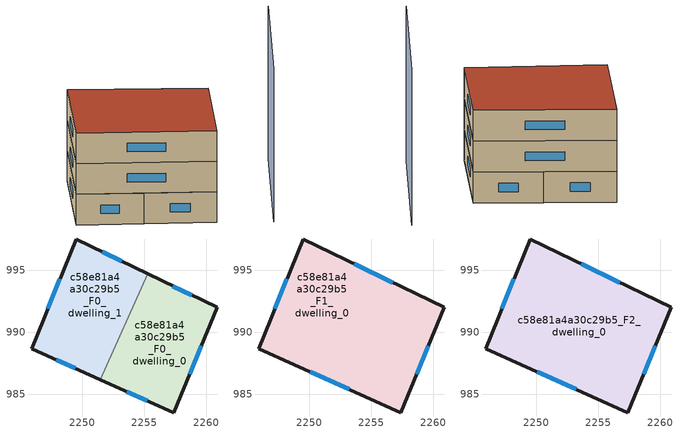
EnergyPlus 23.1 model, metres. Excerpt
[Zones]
c58e81a4a30c29b5_F0_dwelling_0
 floor ground (EU_floor_Construction): 2260.88,992.02 2257.4,983.5 2251.45,986.19 2255.29,994.73 z0
 wall outside (EU_wall_Construction): 2251.45,986.19 2257.4,983.5 2260.88,992.02 2255.29,994.73 z0:3
 wall to c58e81a4a30c29b5_F0_dwelling_1 (EU_wall_Construction): 2255.29,994.73 2251.45,986.19 z0:3
 window (EU_Window_Construction): 2253.61,985.21 2255.24,984.48 / 2258.85,993.01 2257.32,993.75 / 2258.67,986.6 2259.62,988.93 z1.09:1.91
c58e81a4a30c29b5_F0_dwelling_1
 floor ground (EU_floor_Construction): 2255.29,994.73 2251.45,986.19 2245.89,988.68 2249.5,997.52 z0
 wall outside (EU_wall_Construction): 2255.29,994.73 2249.5,997.52 2245.89,988.68 2251.45,986.19 z0:3
 window (EU_Window_Construction): 2253.19,995.74 2251.6,996.51 / 2247.91,987.78 2249.43,987.09 / 2248.19,994.32 2247.2,991.89 z1.09:1.91
c58e81a4a30c29b5_F1_dwelling_0
 floor to c58e81a4a30c29b5_F0_dwelling_0 (EU_floor_Construction): 2260.88,992.02 2257.4,983.5 2251.45,986.19 2255.29,994.73 z3
 floor to c58e81a4a30c29b5_F0_dwelling_1 (EU_floor_Construction): 2255.29,994.73 2251.45,986.19 2245.89,988.68 2249.5,997.52 z3
 wall outside (EU_wall_Construction): 2257.4,983.5 2260.88,992.02 2249.5,997.52 2245.89,988.68 2257.4,983.5 z3:6
 window (EU_Window_Construction): 2258.67,986.6 2259.62,988.93 / 2250.07,986.8 2253.23,985.39 / 2248.19,994.32 2247.2,991.89 / 2256.75,994.02 2253.63,995.53 z4.09:4.91
c58e81a4a30c29b5_F2_dwelling_0
 floor to c58e81a4a30c29b5_F1_dwelling_0 (EU_floor_Construction): 2260.88,992.02 2257.4,983.5 2245.89,988.68 2249.5,997.52 z6
 wall outside (EU_wall_Construction): 2257.4,983.5 2260.88,992.02 2249.5,997.52 2245.89,988.68 2257.4,983.5 z6:9
 window (EU_Window_Construction): 2258.67,986.6 2259.62,988.93 / 2250.07,986.8 2253.23,985.39 / 2248.19,994.32 2247.2,991.89 / 2256.75,994.02 2253.63,995.53 z7.09:7.91
 roof outside (EU_roof_Construction): 2257.4,983.5 2260.88,992.02 2249.5,997.52 2245.89,988.68 z9
shading: 2262,981.27 2267.78,993.66 z0:15
[Building]
EU S2 Campaign: North Axis=0; Terrain=City; Solar Distribution=FullExterior
[Site:Location]
Bologna: Latitude=44.5; Longitude=11.25; Time Zone=1; Elevation=37
[SizingPeriod:WeatherFileDays]
AnnualSizingPeriod: Begin Month=1; Begin Day of Month=1; End Month=12; End Day of Month=31; Day of Week for Start Day=Monday; Use Weather File Daylight Saving Period=No; Use Weather File Rain and Snow Indicators=No
[MATERIAL]
EU_InternalMass_Material: Roughness=MediumRough; Thickness=0.1; Conductivity=1; Density=1800; Specific Heat=900; Thermal Absorptance=0.9; Solar Absorptance=0.7; Visible Absorptance=0.7
[MATERIAL:NOMASS] Roughness=MediumRough; Thermal Absorptance=0.9; Solar Absorptance=0.7; Visible Absorptance=0.7
Name | Thermal Resistance
EU_wall_NoMass | 0.818544
EU_roof_NoMass | 0.6448
EU_floor_NoMass | 0.806
[WINDOWMATERIAL:SIMPLEGLAZINGSYSTEM]
EU_Window_SimpleGlazing: UFactor=4.43105; Solar Heat Gain Coefficient=0.85; Visible Transmittance=0.85
[CONSTRUCTION]
EU_wall_Construction: EU_wall_NoMass
EU_roof_Construction: EU_roof_NoMass
EU_floor_Construction: EU_floor_NoMass
EU_Window_Construction: EU_Window_SimpleGlazing
EU_InternalMass_Construction: EU_InternalMass_Material
[ZONE] Type=1; Multiplier=1; Ceiling Height=autocalculate; Floor Area=autocalculate; Part of Total Floor Area=Yes
Name | Volume
c58e81a4a30c29b5_F0_dwelling_0 | 177.396
c58e81a4a30c29b5_F1_dwelling_0; c58e81a4a30c29b5_F2_dwelling_0 | 354.784
c58e81a4a30c29b5_F0_dwelling_1 | 177.402
[INTERNALMASS] Construction=EU_InternalMass_Construction
Name | Zone or ZoneList | Surface Area
c58e81a4a30c29b5_F0_dwelling_0_EU_InternalMass | c58e81a4a30c29b5_F0_dwelling_0 | 59.1343
c58e81a4a30c29b5_F0_dwelling_1_EU_InternalMass | c58e81a4a30c29b5_F0_dwelling_1 | 59.1342
c58e81a4a30c29b5_F1_dwelling_0_EU_InternalMass | c58e81a4a30c29b5_F1_dwelling_0 | 118.261
c58e81a4a30c29b5_F2_dwelling_0_EU_InternalMass | c58e81a4a30c29b5_F2_dwelling_0 | 118.261
[OTHEREQUIPMENT] Fuel Type=Electricity; Design Level Calculation Method=Watts/Area; Power per Zone Floor Area=1; Fraction Latent=0; Fraction Radiant=0; Fraction Lost=0; Carbon Dioxide Generation Rate=0; EndUse Subcategory=EU_Step8_InternalGains
Name | Zone or ZoneList or Space or SpaceList | Schedule
EU_Step8_InternalGain_c58e81a4a30c29b5_F0_dwelling_0_f000 | c58e81a4a30c29b5_F0_dwelling_0 | EU_Step8_GainSchedule_c58e81a4a30c29b5_F0_dwelling_0_f000
EU_Step8_InternalGain_c58e81a4a30c29b5_F0_dwelling_1_f000 | c58e81a4a30c29b5_F0_dwelling_1 | EU_Step8_GainSchedule_c58e81a4a30c29b5_F0_dwelling_1_f000
EU_Step8_InternalGain_c58e81a4a30c29b5_F1_dwelling_0_f000 | c58e81a4a30c29b5_F1_dwelling_0 | EU_Step8_GainSchedule_c58e81a4a30c29b5_F1_dwelling_0_f000
EU_Step8_InternalGain_c58e81a4a30c29b5_F2_dwelling_0_f000 | c58e81a4a30c29b5_F2_dwelling_0 | EU_Step8_GainSchedule_c58e81a4a30c29b5_F2_dwelling_0_f000
[ZONEVENTILATION:DESIGNFLOWRATE] Schedule=EU_AlwaysOn; Design Flow Rate Calculation Method=AirChanges/Hour; Air Changes per Hour=0.708969; Ventilation Type=Natural; Fan Pressure Rise=0; Fan Total Efficiency=1; Constant Term Coefficient=1; Temperature Term Coefficient=0; Velocity Term Coefficient=0; Velocity Squared Term Coefficient=0; Minimum Indoor Temperature=-100; Maximum Indoor Temperature=100; Delta Temperature=-100; Minimum Outdoor Temperature=-100; Maximum Outdoor Temperature=100; Maximum Wind Speed=40
Name | Zone or ZoneList or Space or SpaceList
EU_ConstantAir_c58e81a4a30c29b5_F0_dwelling_0 | c58e81a4a30c29b5_F0_dwelling_0
EU_ConstantAir_c58e81a4a30c29b5_F0_dwelling_1 | c58e81a4a30c29b5_F0_dwelling_1
EU_ConstantAir_c58e81a4a30c29b5_F1_dwelling_0 | c58e81a4a30c29b5_F1_dwelling_0
EU_ConstantAir_c58e81a4a30c29b5_F2_dwelling_0 | c58e81a4a30c29b5_F2_dwelling_0
[HVACTEMPLATE:THERMOSTAT] Constant Heating Setpoint=20; Constant Cooling Setpoint=50
EU_HeatOnly_c58e81a4a30c29b5_F0_dwelling_0; EU_HeatOnly_c58e81a4a30c29b5_F0_dwelling_1; EU_HeatOnly_c58e81a4a30c29b5_F1_dwelling_0; EU_HeatOnly_c58e81a4a30c29b5_F2_dwelling_0
[HVACTEMPLATE:ZONE:IDEALLOADSAIRSYSTEM] System Availability Schedule=EU_AlwaysOn; Maximum Heating Supply Air Temperature=50; Minimum Cooling Supply Air Temperature=13; Maximum Heating Supply Air Humidity Ratio=0.0156; Minimum Cooling Supply Air Humidity Ratio=0.0077; Heating Limit=NoLimit; Cooling Limit=NoLimit; Heating Availability Schedule=EU_AlwaysOn; Cooling Availability Schedule=EU_CoolingOff; Dehumidification Control Type=ConstantSensibleHeatRatio; Cooling Sensible Heat Ratio=0.7; Dehumidification Setpoint=60; Humidification Control Type=None; Humidification Setpoint=30; Outdoor Air Method=None; Outdoor Air Flow Rate per Person=0.00944; Outdoor Air Flow Rate per Zone Floor Area=0; Outdoor Air Flow Rate per Zone=0; Demand Controlled Ventilation Type=None; Outdoor Air Economizer Type=NoEconomizer; Heat Recovery Type=None; Sensible Heat Recovery Effectiveness=0.7; Latent Heat Recovery Effectiveness=0.65
Name | Template Thermostat
c58e81a4a30c29b5_F0_dwelling_0 | EU_HeatOnly_c58e81a4a30c29b5_F0_dwelling_0
c58e81a4a30c29b5_F0_dwelling_1 | EU_HeatOnly_c58e81a4a30c29b5_F0_dwelling_1
c58e81a4a30c29b5_F1_dwelling_0 | EU_HeatOnly_c58e81a4a30c29b5_F1_dwelling_0
c58e81a4a30c29b5_F2_dwelling_0 | EU_HeatOnly_c58e81a4a30c29b5_F2_dwelling_0
[SIZING:ZONE] Zone Cooling Design Supply Air Temperature Input Method=SupplyAirTemperature; Zone Cooling Design Supply Air Temperature=13; Zone Heating Design Supply Air Temperature Input Method=SupplyAirTemperature; Zone Heating Design Supply Air Temperature=50; Zone Cooling Design Supply Air Humidity Ratio=0.008; Zone Heating Design Supply Air Humidity Ratio=0.008; Cooling Design Air Flow Method=DesignDay; Cooling Design Air Flow Rate=0; Cooling Minimum Air Flow per Zone Floor Area=0.000762; Cooling Minimum Air Flow=0; Cooling Minimum Air Flow Fraction=0.2; Heating Design Air Flow Method=DesignDay; Heating Design Air Flow Rate=0; Heating Maximum Air Flow per Zone Floor Area=0.002032; Heating Maximum Air Flow=0.141576; Heating Maximum Air Flow Fraction=0.3; Account for Dedicated Outdoor Air System=No; Dedicated Outdoor Air System Control Strategy=NeutralSupplyAir; Dedicated Outdoor Air Low Setpoint Temperature for Design=autosize; Dedicated Outdoor Air High Setpoint Temperature for Design=autosize; Zone Load Sizing Method=Sensible Load Only No Latent Load; Zone Latent Cooling Design Supply Air Humidity Ratio Input Method=HumidityRatioDifference; Zone Cooling Design Supply Air Humidity Ratio Difference=0.005; Zone Latent Heating Design Supply Air Humidity Ratio Input Method=HumidityRatioDifference; Zone Humidification Design Supply Air Humidity Ratio Difference=0.005
c58e81a4a30c29b5_F0_dwelling_0; c58e81a4a30c29b5_F0_dwelling_1; c58e81a4a30c29b5_F1_dwelling_0; c58e81a4a30c29b5_F2_dwelling_0
[SCHEDULE:CONSTANT]
Name | Hourly Value
EU_AlwaysOn | 1
EU_CoolingOff | 0
[SCHEDULE:FILE] Column Number=1; Rows to Skip at Top=0; Number of Hours of Data=8760; Column Separator=Comma; Interpolate to Timestep=No; Minutes per Item=60; Adjust Schedule for Daylight Savings=Yes
Name | File
EU_Step8_GainSchedule_c58e81a4a30c29b5_F0_dwelling_0_f000 | ../../schedules/c58e81a4a30c29b5/c58e81a4a30c29b5_F0_dwelling_0_f000_gain.csv
EU_Step8_GainSchedule_c58e81a4a30c29b5_F0_dwelling_1_f000 | ../../schedules/c58e81a4a30c29b5/c58e81a4a30c29b5_F0_dwelling_1_f000_gain.csv
EU_Step8_GainSchedule_c58e81a4a30c29b5_F1_dwelling_0_f000 | ../../schedules/c58e81a4a30c29b5/c58e81a4a30c29b5_F1_dwelling_0_f000_gain.csv
EU_Step8_GainSchedule_c58e81a4a30c29b5_F2_dwelling_0_f000 | ../../schedules/c58e81a4a30c29b5/c58e81a4a30c29b5_F2_dwelling_0_f000_gain.csv
